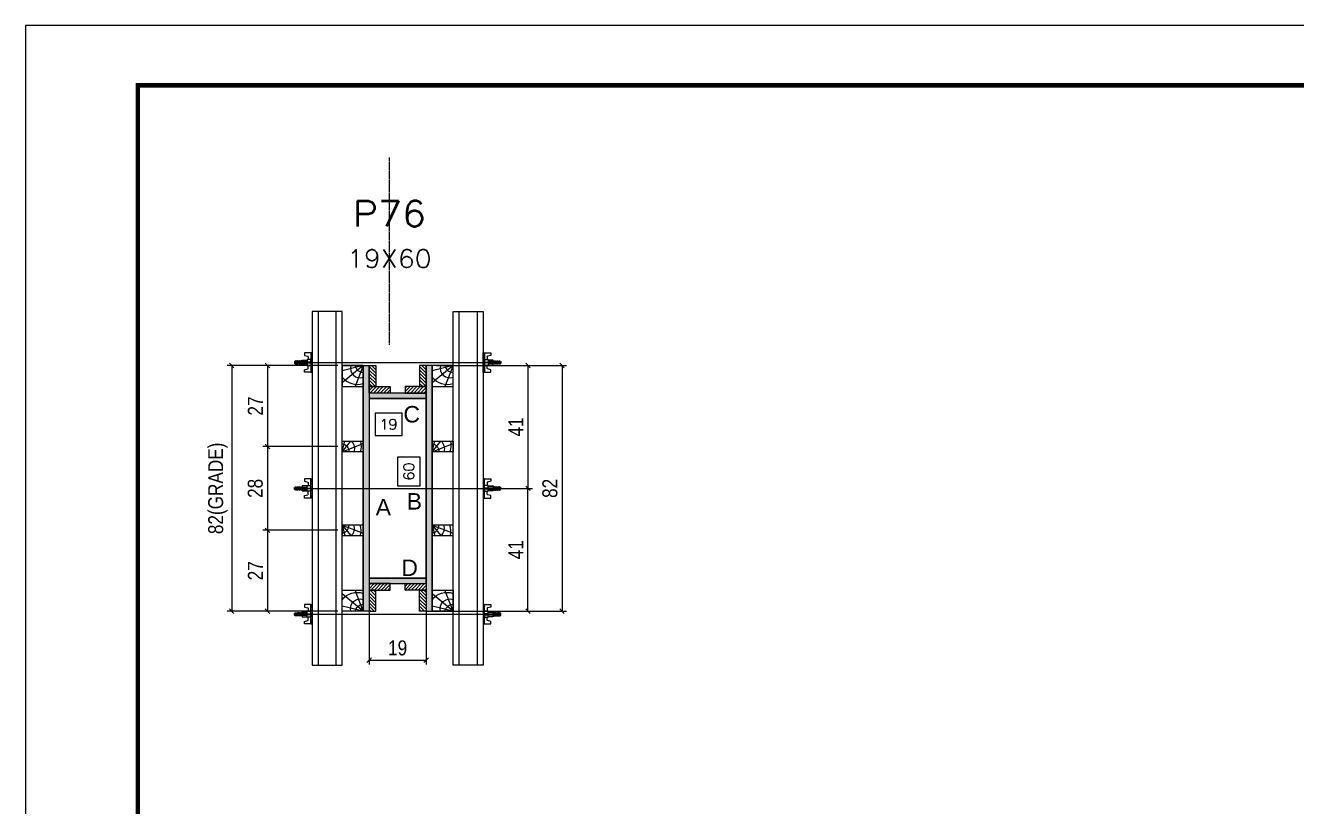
# Model space of a CAD drawing. Extents: x 808 to 7089, y -98 to 17032.
# Drawn here: x 2407 to 3255, y 8471 to 8992 of the extents above; entities that cross this region are included whole.
import ezdxf
from ezdxf.enums import TextEntityAlignment as Align

# ---------------------------------------------------------------- set-up
doc = ezdxf.new("R2010")
doc.units = 0
doc.linetypes.add('DASHED', pattern=[0.75, 0.5, -0.25])
doc.linetypes.add('HIDDEN', pattern=[0.375, 0.25, -0.125])
for name, color, linetype in [('CHAPA', 1, 'Continuous'), ('COTA', 241, 'Continuous'), ('MEIO_PONT', 93, 'Continuous'), ('Painéis', 200, 'Continuous'), ('SARRAFO', 251, 'Continuous'), ('Texto de Titulo', 7, 'Continuous'), ('Texto Qtd Sarr', 242, 'Continuous'), ('TEXTO_GERAL', 7, 'Continuous')]:
    doc.layers.add(name, color=color, linetype=linetype)
for name, color, linetype, lineweight in [('Folhas', 255, 'Continuous', 9), ('Hachura', 251, 'Continuous', 9), ('Madeira', 126, 'Continuous', 18), ('Perfil Metálico', 224, 'Continuous', 18), ('SARRAFO DE PRESSAO', 251, 'DASHED', 9), ('Texto Seção', 7, 'Continuous', 15)]:
    doc.layers.add(name, color=color, linetype=linetype, lineweight=lineweight)
doc.styles.add('ARIAL', font='arial.ttf')
doc.styles.add('COTA TECNICA 2X', font='techl___.ttf', dxfattribs={"height": 10})
doc.styles.add('ROMANS', font='romans.shx')
doc.dimstyles.new('SECAO PILAR', dxfattribs={"dimtxt": 10, "dimasz": 3, "dimexe": 3, "dimexo": 3, "dimgap": 3, "dimtad": 1, "dimdec": 1, "dimlfac": 0.5, "dimzin": 12, "dimdsep": 46, "dimtxsty": 'COTA TECNICA 2X', "dimblk1": 'OBLIQUE', "dimblk2": 'OBLIQUE', "dimsah": 1, "dimcen": 0.9, "dimclrd": 256, "dimclre": 256, "dimclrt": 256, "dimadec": 1, "dimazin": 3, "dimtfac": 1, "dimtdec": 1, "dimtmove": 0, "dimatfit": 3, "dimfxl": 1, "dimtolj": 1, "dimtzin": 12, "dimarcsym": 0})
doc.dimstyles.new('SECÇÃO 2', dxfattribs={"dimtxt": 7, "dimasz": 6, "dimexe": 0.18, "dimexo": 2, "dimgap": -4, "dimtad": 3, "dimdec": 1, "dimlfac": 0.5, "dimzin": 12, "dimdsep": 46, "dimtxsty": 'ROMANS', "dimblk": 'ARCHTICK', "dimcen": 0.09, "dimse1": 1, "dimse2": 1, "dimsd1": 1, "dimsd2": 1, "dimclrd": 180, "dimclre": 5, "dimclrt": 1, "dimadec": 0, "dimazin": 3, "dimtfac": 1, "dimtdec": 1, "dimtofl": 0, "dimtmove": 0, "dimatfit": 3, "dimldrblk": 'ARCHTICK', "dimfxl": 1, "dimtolj": 1, "dimtzin": 0, "dimarcsym": 0})
pattern_1 = [(135, (-20255.2216, 18104.3411), (-1.12253202, -1.12253202), [])]
pattern_2 = [(135, (-20255.2216, 17889.3411), (-1.12253202, -1.12253202), [])]
pattern_3 = [(45, (12139.1384, 31511.1975), (-1.12253202, 1.12253202), [])]
pattern_4 = [(45, (12139.1384, 31531.1975), (-1.12253202, 1.12253202), [])]

# ---------------------------------------------------------------- blocks, each defined once
blk = doc.blocks.new('9999999999')
at = {"layer": 'Folhas'}
blk.add_lwpolyline([(98138.98, 34190.21), (99623.98, 34190.21), (99623.98, 35240.21), (98138.98, 35240.21)], close=True, dxfattribs=at)
at = {"layer": 'Folhas', "color": 30, "const_width": 3}
blk.add_lwpolyline([(98213.98, 34230.21), (99583.98, 34230.21), (99583.98, 35200.21), (98213.98, 35200.21)], close=True, dxfattribs=at)
blk = doc.blocks.new('titulo1')
at = {"layer": 'Defpoints', "color": 252, "linetype": 'HIDDEN', "ltscale": 2}
blk.add_line((0, 0), (0, 125), dxfattribs=at)
at = {"layer": 'Defpoints', "style": 'ROMANS', "oblique": 15}
blk.add_attdef('FOLHA', text='', height=10, dxfattribs=at).set_placement((0, 15.58), align=Align.MIDDLE_CENTER)
at = {"layer": 'Texto Qtd Sarr', "color": 3, "style": 'ROMANS', "oblique": 15}
for tag, height, p in [('TITULO', 17, (0, 71.45)), ('SEÇÃO', 12, (0, 41.55))]:
    blk.add_attdef(tag, text='', height=height, dxfattribs=at).set_placement(p, align=Align.MIDDLE_CENTER)
blk = doc.blocks.new('*D2003')
at = {"layer": 'COTA', "color": 180, "lineweight": -2, "transparency": 16777216}
for p, q in [((2670.19, 8704.13), (2655.19, 8704.13)), ((2655.19, 8704.13), (2655.19, 8685.13)), ((2670.19, 8685.13), (2670.19, 8704.13)), ((2655.19, 8685.13), (2670.19, 8685.13))]:
    blk.add_line(p, q, dxfattribs=at)
at = {"layer": 'Defpoints', "color": 0, "transparency": 16777216}
for p in [(2636.19, 8743.39), (2636.19, 8623.39), (2674.19, 8623.39)]:
    blk.add_point(p, dxfattribs=at)
at = {"layer": 'COTA', "color": 1, "transparency": 16777216, "insert": (2662.69, 8694.63), "char_height": 7, "attachment_point": 5, "rotation": 90, "style": 'ROMANS'}
blk.add_mtext('\\A1;60', dxfattribs=at)
blk = doc.blocks.new('_ArchTick')
at = {"color": 0, "linetype": 'ByBlock', "const_width": 0.15}
blk.add_lwpolyline([(-0.5, -0.5), (0.5, 0.5)], dxfattribs=at)
blk = doc.blocks.new('*D2004')
at = {"layer": 'COTA', "color": 180, "lineweight": -2, "transparency": 16777216}
for p, q in [((2658.1, 8733.6), (2640.1, 8733.6)), ((2640.1, 8733.6), (2640.1, 8718.6)), ((2658.1, 8718.6), (2658.1, 8733.6)), ((2640.1, 8718.6), (2658.1, 8718.6))]:
    blk.add_line(p, q, dxfattribs=at)
at = {"layer": 'Defpoints', "color": 0, "transparency": 16777216}
for p in [(2636.19, 8743.39), (2674.19, 8743.39), (2674.19, 8714.6)]:
    blk.add_point(p, dxfattribs=at)
at = {"layer": 'COTA', "color": 1, "transparency": 16777216, "insert": (2649.1, 8726.1), "char_height": 7, "attachment_point": 5, "style": 'ROMANS'}
blk.add_mtext('\\A1;19', dxfattribs=at)
blk = doc.blocks.new('C')
at = {"layer": 'Hachura', "color": 0}
for p, q in [((0, 3.22), (0, -3.22)), ((0.45, 3.22), (0, 3.22)), ((0.46, 3.16), (0, 3.16)), ((0.46, 3.05), (0, 3.05)), ((0.46, 2.88), (0, 2.88)), ((0, 2.75), (0, -1.16)), ((0.46, 2.65), (0, 2.65)), ((0.46, 2.23), (0, 2.23)), ((0.46, 1.51), (0, 1.51)), ((0.39, 0.49), (0.17, 0.49)), ((0.45, -3.23), (0.45, 3.22)), ((0.45, 3.22), (2.58, 3.22)), ((1.74, 0.97), (0.45, 0.97)), ((1.45, 0.1), (0.45, 0.1)), ((1.35, 1.94), (1.35, 0.96)), ((2.58, 2.39), (1.47, 2.09)), ((1.74, -0.97), (1.74, 0.97)), ((1.74, 0.97), (1.74, 0.84)), ((1.74, 0.97), (1.74, 0.84)), ((1.74, 0.84), (3.35, 0.84)), ((3.35, 0.45), (1.74, 0.45)), ((2.58, 3.22), (2.58, 2.39)), ((3.32, 0.84), (3.32, -0.84)), ((3.35, 0.84), (3.35, -0.84)), ((3.68, 0.45), (3.35, 0.45)), ((3.84, -0.52), (3.35, 0.45)), ((3.35, 0.06), (3.67, -0.57)), ((3.68, 0.45), (4.16, -0.52)), ((3.72, 0.5), (4.25, -0.57)), ((4.37, -0.55), (3.83, 0.53)), ((4.15, 0.45), (3.93, 0.45)), ((4.42, -0.52), (3.93, 0.45)), ((4.15, 0.45), (4.26, 0.45)), ((4.26, 0.45), (4.74, -0.52)), ((4.3, 0.5), (4.83, -0.57)), ((4.95, -0.55), (4.41, 0.53)), ((4.51, 0.45), (4.84, 0.45)), ((5, -0.52), (4.51, 0.45)), ((4.84, 0.45), (5.32, -0.52)), ((4.88, 0.5), (5.41, -0.57)), ((5.53, -0.55), (4.99, 0.53)), ((5.58, -0.52), (5.09, 0.45)), ((5.42, 0.45), (5.09, 0.45)), ((5.58, -0.52), (5.09, 0.45)), ((5.42, 0.45), (5.74, -0.19)), ((5.46, 0.5), (5.74, -0.07)), ((5.74, 0.19), (5.57, 0.53)), ((5.74, 0.32), (5.68, 0.45)), ((5.68, 0.45), (5.74, 0.45)), ((5.74, 0.45), (5.9, 0.29)), ((5.74, 0.45), (5.74, -0.52)), ((5.9, -0.36), (5.9, 0.29)), ((0.45, 0), (0, 0)), ((0.46, -1.52), (0, -1.52)), ((0.46, -2.23), (0, -2.23)), ((0.46, -2.65), (0, -2.65)), ((0.46, -2.88), (0, -2.88)), ((0.46, -3.05), (0, -3.05)), ((0.46, -3.16), (0, -3.16)), ((0, -3.22), (2.57, -3.22)), ((0.08, -0.48), (0.29, -0.48)), ((0.29, -0.48), (0.4, -0.48)), ((0.45, 0), (0.45, -0.97)), ((0.45, -0.16), (1.45, -0.16)), ((0.45, -0.65), (0.45, -0.32)), ((0.45, -3.23), (0.45, -0.65)), ((0.45, -0.97), (1.74, -0.97)), ((1.35, -1.94), (1.35, -0.97)), ((2.58, -2.39), (1.47, -2.1)), ((3.35, -0.32), (1.74, -0.32)), ((3.35, -0.84), (1.74, -0.84)), ((2.58, -3.23), (2.58, -2.39)), ((3.35, -0.07), (3.58, -0.52)), ((3.35, -0.52), (3.58, -0.52)), ((3.84, -0.52), (4.16, -0.52)), ((4.42, -0.52), (4.74, -0.52)), ((4.63, -0.52), (4.74, -0.52)), ((5, -0.52), (5.32, -0.52)), ((5.58, -0.52), (5.74, -0.52)), ((5.74, -0.52), (5.9, -0.36)), ((5.74, -0.52), (5.74, -0.52))]:
    blk.add_line(p, q, dxfattribs=at)
for centre, radius, start, end in [((1.52, 1.94), 0.161, 104.7436, 180), ((1.44, -0.03), 0.129, 272.695, 87.305), ((3.81, 0.39), 0.143, 25.5688, 154.4312), ((4.39, 0.39), 0.143, 25.5688, 154.4312), ((4.97, 0.39), 0.143, 25.5688, 154.4312), ((5.55, 0.39), 0.143, 25.5688, 154.4312), ((0.17, -0.37), 0.174, 221.744, 317.8592), ((1.52, -1.94), 0.161, 180, 255.2564), ((3.71, -0.4), 0.174, 222.1408, 318.256), ((4.29, -0.4), 0.174, 222.1408, 318.256), ((4.87, -0.4), 0.174, 222.1408, 318.256), ((5.45, -0.4), 0.174, 222.1408, 318.256), ((5.61, -0.4), 0.174, 317.8592, 318.256)]:
    blk.add_arc(centre, radius, start, end, dxfattribs=at)
blk = doc.blocks.new('_Oblique')
at = {"color": 0, "linetype": 'ByBlock', "lineweight": -2}
blk.add_line((-0.5, -0.5), (0.5, 0.5), dxfattribs=at)
blk = doc.blocks.new('*D2016')
at = {"layer": 'COTA', "lineweight": -2, "transparency": 16777216}
for p, q in [((2636.19, 8616.79), (2636.19, 8565.75)), ((2674.19, 8616.79), (2674.19, 8565.75)), ((2636.19, 8568.75), (2674.19, 8568.75))]:
    blk.add_line(p, q, dxfattribs=at)
at = {"layer": 'Defpoints', "color": 0, "transparency": 16777216}
for p in [(2636.19, 8619.79), (2674.19, 8619.79), (2674.19, 8568.75)]:
    blk.add_point(p, dxfattribs=at)
at = {"layer": 'COTA', "lineweight": -2, "transparency": 16777216, "xscale": 3, "yscale": 3, "zscale": 3, "rotation": 180}
blk.add_blockref('_Oblique', (2636.19, 8568.75), dxfattribs=at)
at = {"layer": 'COTA', "lineweight": -2, "transparency": 16777216, "xscale": 3, "yscale": 3, "zscale": 3}
blk.add_blockref('_Oblique', (2674.19, 8568.75), dxfattribs=at)
at = {"layer": 'COTA', "transparency": 16777216, "insert": (2655.19, 8576.84), "char_height": 10, "attachment_point": 5, "style": 'COTA TECNICA 2X'}
blk.add_mtext('\\A1;19', dxfattribs=at)
blk = doc.blocks.new('*D2005')
at = {"layer": 'COTA', "lineweight": -2, "transparency": 16777216}
for p, q in [((2615.19, 8765.39), (2541.41, 8765.39)), ((2544.41, 8765.39), (2544.41, 8601.39)), ((2615.19, 8601.39), (2541.41, 8601.39))]:
    blk.add_line(p, q, dxfattribs=at)
at = {"layer": 'Defpoints', "color": 0, "transparency": 16777216}
for p in [(2618.19, 8765.39), (2544.41, 8601.39), (2618.19, 8601.39)]:
    blk.add_point(p, dxfattribs=at)
at = {"layer": 'COTA', "lineweight": -2, "transparency": 16777216, "xscale": 3, "yscale": 3, "zscale": 3}
for p, rotation in [((2544.41, 8765.39), 90), ((2544.41, 8601.39), 270)]:
    blk.add_blockref('_Oblique', p, dxfattribs=dict(at, rotation=rotation))
at = {"layer": 'COTA', "transparency": 16777216, "insert": (2535.19, 8683.39), "char_height": 10, "attachment_point": 5, "rotation": 90, "style": 'COTA TECNICA 2X'}
blk.add_mtext('\\A1;82(GRADE)', dxfattribs=at)
blk = doc.blocks.new('*D2006')
at = {"layer": 'COTA', "lineweight": -2, "transparency": 16777216}
for p, q in [((2615.19, 8655.39), (2565.25, 8655.39)), ((2568.25, 8655.39), (2568.25, 8601.39)), ((2615.19, 8601.39), (2565.25, 8601.39))]:
    blk.add_line(p, q, dxfattribs=at)
at = {"layer": 'Defpoints', "color": 0, "transparency": 16777216}
for p in [(2618.19, 8655.39), (2568.25, 8601.39), (2618.19, 8601.39)]:
    blk.add_point(p, dxfattribs=at)
at = {"layer": 'COTA', "lineweight": -2, "transparency": 16777216, "xscale": 3, "yscale": 3, "zscale": 3}
for p, rotation in [((2568.25, 8655.39), 90), ((2568.25, 8601.39), 270)]:
    blk.add_blockref('_Oblique', p, dxfattribs=dict(at, rotation=rotation))
at = {"layer": 'COTA', "transparency": 16777216, "insert": (2560.18, 8628.39), "char_height": 10, "attachment_point": 5, "rotation": 90, "style": 'COTA TECNICA 2X'}
blk.add_mtext('\\A1;27', dxfattribs=at)
blk = doc.blocks.new('PONTALETE')
at = {"layer": 'Madeira'}
for q in [(2.71, 7), (7, 5.76), (7, 1.74)]:
    blk.add_line((0, 0), q, dxfattribs=at)
blk.add_lwpolyline([(0, 0), (7, 0), (7, 7), (0, 7)], close=True, dxfattribs=at)
for centre, radius, start, end in [((2.04, 0.06), 6.23, 37.2818, 109.0913), ((1.09, 0.9), 3.19, 343.603, 109.9847), ((-0.21, -0.78), 3.09, 14.6322, 86.0383)]:
    blk.add_arc(centre, radius, start, end, dxfattribs=at)
blk = doc.blocks.new('MEIO PONTALETE')
at = {"layer": 'Madeira'}
for q in [(2.71, 7), (3.5, 2.88), (3.5, 0.87)]:
    blk.add_line((0, 0), q, dxfattribs=at)
blk.add_lwpolyline([(0, 0), (3.5, 0), (3.5, 7), (0, 7)], close=True, dxfattribs=at)
for centre, radius, start, end in [((2.04, 0.06), 6.23, 76.4499, 109.0913), ((1.09, 0.9), 3.19, 40.9063, 109.9847), ((-0.21, -0.78), 3.09, 14.6322, 86.0383)]:
    blk.add_arc(centre, radius, start, end, dxfattribs=at)
blk = doc.blocks.new('*D2007')
at = {"layer": 'COTA', "lineweight": -2, "transparency": 16777216}
for p, q in [((2615.19, 8765.39), (2565.25, 8765.39)), ((2568.25, 8765.39), (2568.25, 8711.39)), ((2615.19, 8711.39), (2565.25, 8711.39))]:
    blk.add_line(p, q, dxfattribs=at)
at = {"layer": 'Defpoints', "color": 0, "transparency": 16777216}
for p in [(2618.19, 8765.39), (2568.25, 8711.39), (2618.19, 8711.39)]:
    blk.add_point(p, dxfattribs=at)
at = {"layer": 'COTA', "lineweight": -2, "transparency": 16777216, "xscale": 3, "yscale": 3, "zscale": 3}
for p, rotation in [((2568.25, 8765.39), 90), ((2568.25, 8711.39), 270)]:
    blk.add_blockref('_Oblique', p, dxfattribs=dict(at, rotation=rotation))
at = {"layer": 'COTA', "transparency": 16777216, "insert": (2560.18, 8738.39), "char_height": 10, "attachment_point": 5, "rotation": 90, "style": 'COTA TECNICA 2X'}
blk.add_mtext('\\A1;27', dxfattribs=at)
blk = doc.blocks.new('*D2008')
at = {"layer": 'COTA', "lineweight": -2, "transparency": 16777216}
for p, q in [((2615.19, 8711.39), (2565.25, 8711.39)), ((2568.25, 8711.39), (2568.25, 8655.39)), ((2615.19, 8655.39), (2565.25, 8655.39))]:
    blk.add_line(p, q, dxfattribs=at)
at = {"layer": 'Defpoints', "color": 0, "transparency": 16777216}
for p in [(2618.19, 8711.39), (2568.25, 8655.39), (2618.19, 8655.39)]:
    blk.add_point(p, dxfattribs=at)
at = {"layer": 'COTA', "lineweight": -2, "transparency": 16777216, "xscale": 3, "yscale": 3, "zscale": 3}
for p, rotation in [((2568.25, 8711.39), 90), ((2568.25, 8655.39), 270)]:
    blk.add_blockref('_Oblique', p, dxfattribs=dict(at, rotation=rotation))
at = {"layer": 'COTA', "transparency": 16777216, "insert": (2560.16, 8683.39), "char_height": 10, "attachment_point": 5, "rotation": 90, "style": 'COTA TECNICA 2X'}
blk.add_mtext('\\A1;28', dxfattribs=at)
blk = doc.blocks.new('*D2009')
at = {"layer": 'COTA', "lineweight": -2, "transparency": 16777216}
for p, q in [((2681.19, 8765.39), (2767.96, 8765.39)), ((2764.96, 8765.39), (2764.96, 8601.39)), ((2681.19, 8601.39), (2767.96, 8601.39))]:
    blk.add_line(p, q, dxfattribs=at)
at = {"layer": 'Defpoints', "color": 0, "transparency": 16777216}
for p in [(2678.19, 8765.39), (2678.19, 8601.39), (2764.96, 8601.39)]:
    blk.add_point(p, dxfattribs=at)
at = {"layer": 'COTA', "lineweight": -2, "transparency": 16777216, "xscale": 3, "yscale": 3, "zscale": 3}
for p, rotation in [((2764.96, 8765.39), 90), ((2764.96, 8601.39), 270)]:
    blk.add_blockref('_Oblique', p, dxfattribs=dict(at, rotation=rotation))
at = {"layer": 'COTA', "transparency": 16777216, "insert": (2756.87, 8683.39), "char_height": 10, "attachment_point": 5, "rotation": 90, "style": 'COTA TECNICA 2X'}
blk.add_mtext('\\A1;82', dxfattribs=at)
blk = doc.blocks.new('*D2010')
at = {"layer": 'COTA', "lineweight": -2, "transparency": 16777216}
for p, q in [((2715.19, 8765.39), (2745.19, 8765.39)), ((2742.19, 8765.39), (2742.19, 8683.39)), ((2715.19, 8683.39), (2745.19, 8683.39))]:
    blk.add_line(p, q, dxfattribs=at)
at = {"layer": 'Defpoints', "color": 0, "transparency": 16777216}
for p in [(2712.19, 8765.39), (2712.19, 8683.39), (2742.19, 8683.39)]:
    blk.add_point(p, dxfattribs=at)
at = {"layer": 'COTA', "lineweight": -2, "transparency": 16777216, "xscale": 3, "yscale": 3, "zscale": 3}
for p, rotation in [((2742.19, 8765.39), 90), ((2742.19, 8683.39), 270)]:
    blk.add_blockref('_Oblique', p, dxfattribs=dict(at, rotation=rotation))
at = {"layer": 'COTA', "transparency": 16777216, "insert": (2734.12, 8724.39), "char_height": 10, "attachment_point": 5, "rotation": 90, "style": 'COTA TECNICA 2X'}
blk.add_mtext('\\A1;41', dxfattribs=at)
blk = doc.blocks.new('*D2011')
at = {"layer": 'COTA', "lineweight": -2, "transparency": 16777216}
for p, q in [((2715.19, 8683.39), (2745.19, 8683.39)), ((2742.19, 8601.39), (2742.19, 8683.39)), ((2715.19, 8601.39), (2745.19, 8601.39))]:
    blk.add_line(p, q, dxfattribs=at)
at = {"layer": 'Defpoints', "color": 0, "transparency": 16777216}
for p in [(2712.19, 8683.39), (2742.19, 8683.39), (2712.19, 8601.39)]:
    blk.add_point(p, dxfattribs=at)
at = {"layer": 'COTA', "lineweight": -2, "transparency": 16777216, "xscale": 3, "yscale": 3, "zscale": 3}
for p, rotation in [((2742.19, 8683.39), 90), ((2742.19, 8601.39), 270)]:
    blk.add_blockref('_Oblique', p, dxfattribs=dict(at, rotation=rotation))
at = {"layer": 'COTA', "transparency": 16777216, "insert": (2734.12, 8642.39), "char_height": 10, "attachment_point": 5, "rotation": 90, "style": 'COTA TECNICA 2X'}
blk.add_mtext('\\A1;41', dxfattribs=at)

msp = doc.modelspace()

# ---------------------------------------------------------------- hatches: boundary and pattern name
at = {"layer": 'Hachura'}
h = msp.add_hatch(color=256, dxfattribs=at)
h.dxf.hatch_style = 1
h.paths.add_polyline_path([(2636.19, 8601.39), (2632.19, 8601.39), (2632.19, 8765.39), (2636.19, 8765.39)])
h = msp.add_hatch(color=256, dxfattribs=at)
h.dxf.hatch_style = 1
h.paths.add_polyline_path([(2636.19, 8601.39), (2632.19, 8601.39), (2632.19, 8765.39), (2636.19, 8765.39)])
h = msp.add_hatch(dxfattribs=at)
h.set_pattern_fill('ANSI31', color=256, scale=0.5, angle=90, style=0)
h.set_pattern_definition(pattern_2)
h.paths.add_polyline_path([(2636.19, 8751.39), (2640.59, 8751.39), (2640.59, 8765.39), (2636.19, 8765.39)])
h = msp.add_hatch(dxfattribs=at)
h.set_pattern_fill('ANSI31', color=256, scale=0.5, angle=90, style=0)
h.set_pattern_definition(pattern_2)
h.paths.add_polyline_path([(2674.19, 8751.39), (2669.79, 8751.39), (2669.79, 8765.39), (2674.19, 8765.39)])
h = msp.add_hatch(color=256, dxfattribs=at)
h.dxf.hatch_style = 1
h.paths.add_polyline_path([(2674.19, 8601.39), (2678.19, 8601.39), (2678.19, 8765.39), (2674.19, 8765.39)])
h = msp.add_hatch(color=256, dxfattribs=at)
h.dxf.hatch_style = 1
h.paths.add_polyline_path([(2674.19, 8601.39), (2678.19, 8601.39), (2678.19, 8765.39), (2674.19, 8765.39)])
h = msp.add_hatch(dxfattribs=at)
h.set_pattern_fill('ANSI31', color=256, scale=0.5, style=0)
h.set_pattern_definition(pattern_4)
h.paths.add_polyline_path([(2650.19, 8746.99), (2650.19, 8751.39), (2636.19, 8751.39), (2636.19, 8746.99)])
h = msp.add_hatch(dxfattribs=at)
h.set_pattern_fill('ANSI31', color=256, scale=0.5, style=0)
h.set_pattern_definition(pattern_4)
h.paths.add_polyline_path([(2660.19, 8746.99), (2660.19, 8751.39), (2674.19, 8751.39), (2674.19, 8746.99)])
h = msp.add_hatch(color=256, dxfattribs=at)
h.dxf.hatch_style = 1
h.paths.add_polyline_path([(2636.19, 8746.99), (2636.19, 8743.39), (2674.19, 8743.39), (2674.19, 8746.99)])
h = msp.add_hatch(color=256, dxfattribs=at)
h.dxf.hatch_style = 1
h.paths.add_polyline_path([(2636.19, 8746.99), (2636.19, 8743.39), (2674.19, 8743.39), (2674.19, 8746.99)])
h = msp.add_hatch(color=256, dxfattribs=at)
h.dxf.hatch_style = 1
h.paths.add_polyline_path([(2636.19, 8623.39), (2636.19, 8619.79), (2674.19, 8619.79), (2674.19, 8623.39)])
h = msp.add_hatch(color=256, dxfattribs=at)
h.dxf.hatch_style = 1
h.paths.add_polyline_path([(2636.19, 8623.39), (2636.19, 8619.79), (2674.19, 8619.79), (2674.19, 8623.39)])
h = msp.add_hatch(dxfattribs=at)
h.set_pattern_fill('ANSI31', color=256, scale=0.5, style=0)
h.set_pattern_definition(pattern_3)
h.paths.add_polyline_path([(2650.19, 8619.79), (2650.19, 8615.39), (2636.19, 8615.39), (2636.19, 8619.79)])
h = msp.add_hatch(dxfattribs=at)
h.set_pattern_fill('ANSI31', color=256, scale=0.5, angle=90, style=0)
h.set_pattern_definition(pattern_1)
h.paths.add_polyline_path([(2636.19, 8615.39), (2640.59, 8615.39), (2640.59, 8601.39), (2636.19, 8601.39)])
h = msp.add_hatch(dxfattribs=at)
h.set_pattern_fill('ANSI31', color=256, scale=0.5, style=0)
h.set_pattern_definition(pattern_3)
h.paths.add_polyline_path([(2660.19, 8619.79), (2660.19, 8615.39), (2674.19, 8615.39), (2674.19, 8619.79)])
h = msp.add_hatch(dxfattribs=at)
h.set_pattern_fill('ANSI31', color=256, scale=0.5, angle=90, style=0)
h.set_pattern_definition(pattern_1)
h.paths.add_polyline_path([(2674.19, 8615.39), (2669.79, 8615.39), (2669.79, 8601.39), (2674.19, 8601.39)])

# ---------------------------------------------------------------- linework, layer by layer
at = {"layer": 'CHAPA'}
for points in [[(2636.19, 8601.39), (2632.19, 8601.39), (2632.19, 8765.39), (2636.19, 8765.39)], [(2636.19, 8601.39), (2632.19, 8601.39), (2632.19, 8765.39), (2636.19, 8765.39)], [(2674.19, 8601.39), (2678.19, 8601.39), (2678.19, 8765.39), (2674.19, 8765.39)], [(2674.19, 8601.39), (2678.19, 8601.39), (2678.19, 8765.39), (2674.19, 8765.39)], [(2636.19, 8746.99), (2636.19, 8743.39), (2674.19, 8743.39), (2674.19, 8746.99)], [(2636.19, 8746.99), (2636.19, 8743.39), (2674.19, 8743.39), (2674.19, 8746.99)], [(2636.19, 8623.39), (2636.19, 8619.79), (2674.19, 8619.79), (2674.19, 8623.39)], [(2636.19, 8623.39), (2636.19, 8619.79), (2674.19, 8619.79), (2674.19, 8623.39)]]:
    msp.add_lwpolyline(points, close=True, dxfattribs=at)
at = {"layer": 'Hachura'}
for p, q in [((2587.39, 8767.39), (2719.19, 8767.4)), ((2587.39, 8683.39), (2719.19, 8683.38)), ((2587.39, 8599.39), (2719.19, 8599.38))]:
    msp.add_line(p, q, dxfattribs=at)
at = {"layer": 'Madeira'}
for points in [[(2632.19, 8601.39), (2618.19, 8601.39), (2618.19, 8765.39), (2632.19, 8765.39)], [(2678.19, 8601.39), (2692.19, 8601.39), (2692.19, 8765.39), (2678.19, 8765.39)]]:
    msp.add_lwpolyline(points, close=True, dxfattribs=at)
at = {"layer": 'Painéis'}
msp.add_lwpolyline([(2674.19, 8743.39), (2636.19, 8743.39), (2636.19, 8623.39), (2674.19, 8623.39)], close=True, dxfattribs=at)
at = {"layer": 'Perfil Metálico'}
for points in [[(2598.19, 8565.39), (2618.19, 8565.39), (2618.19, 8801.39), (2598.19, 8801.39)], [(2614.19, 8801.39), (2602.19, 8801.39), (2602.19, 8565.39), (2614.19, 8565.39)], [(2712.19, 8565.39), (2692.19, 8565.39), (2692.19, 8801.39), (2712.19, 8801.39)], [(2696.19, 8801.39), (2708.19, 8801.39), (2708.19, 8565.39), (2696.19, 8565.39)]]:
    msp.add_lwpolyline(points, close=True, dxfattribs=at)
at = {"layer": 'SARRAFO'}
for points in [[(2640.59, 8765.39), (2640.59, 8751.39), (2636.19, 8751.39), (2636.19, 8765.39)], [(2669.79, 8765.39), (2669.79, 8751.39), (2674.19, 8751.39), (2674.19, 8765.39)], [(2636.19, 8751.39), (2650.19, 8751.39), (2650.19, 8746.99), (2636.19, 8746.99)], [(2674.19, 8751.39), (2660.19, 8751.39), (2660.19, 8746.99), (2674.19, 8746.99)], [(2636.19, 8615.39), (2650.19, 8615.39), (2650.19, 8619.79), (2636.19, 8619.79)], [(2640.59, 8601.39), (2640.59, 8615.39), (2636.19, 8615.39), (2636.19, 8601.39)], [(2674.19, 8615.39), (2660.19, 8615.39), (2660.19, 8619.79), (2674.19, 8619.79)], [(2669.79, 8601.39), (2669.79, 8615.39), (2674.19, 8615.39), (2674.19, 8601.39)]]:
    msp.add_lwpolyline(points, close=True, dxfattribs=at)

# ---------------------------------------------------------------- block references
at = {"layer": 'Hachura', "linetype": 'Continuous', "yscale": 2, "zscale": 2, "rotation": 180}
for p, xscale in [((2598.19, 8767.39), 2), ((2712.19, 8767.39), -2)]:
    msp.add_blockref('C', p, dxfattribs=dict(at, xscale=xscale))
at = {"layer": 'Hachura', "linetype": 'Continuous', "yscale": 2, "zscale": 2}
for p, xscale in [((2598.19, 8683.39), -2), ((2712.19, 8683.39), 2), ((2598.19, 8599.39), -2), ((2712.19, 8599.39), 2)]:
    msp.add_blockref('C', p, dxfattribs=dict(at, xscale=xscale))
at = {"layer": 'MEIO_PONT'}
for name, p, xscale, yscale, zscale, rotation in [('PONTALETE', (2632.19, 8765.39), 2, 2, 2, 180), ('PONTALETE', (2692.19, 8765.39), 2, 2, 2, 180), ('MEIO PONTALETE', (2618.19, 8707.89), -1.999999997962732, 1.999999997962732, 1.999999997962732, 270), ('MEIO PONTALETE', (2678.19, 8707.89), -1.999999997962732, 1.999999997962732, 1.999999997962732, 270), ('MEIO PONTALETE', (2618.19, 8658.89), 1.999999997962732, 1.999999997962732, 1.999999997962732, 270), ('MEIO PONTALETE', (2678.19, 8658.89), 1.999999997962732, 1.999999997962732, 1.999999997962732, 270)]:
    msp.add_blockref(name, p, dxfattribs=dict(at, xscale=xscale, yscale=yscale, zscale=zscale, rotation=rotation))
at = {"layer": 'MEIO_PONT', "xscale": -2, "yscale": 2, "zscale": 2}
for p in [(2632.19, 8601.39), (2692.19, 8601.39)]:
    msp.add_blockref('PONTALETE', p, dxfattribs=at)
at = {"layer": 'SARRAFO DE PRESSAO', "color": 6, "linetype": 'ByBlock'}
msp.add_blockref('9999999999', (-95732.31, -26247.75), dxfattribs=at)
at = {"layer": 'Texto Seção'}
ref = msp.add_blockref('titulo1', (2649.65, 8779.26), dxfattribs=at)
ref.add_attrib('TITULO', 'P76', dxfattribs={"layer": 'Texto de Titulo', "color": 7, "height": 17, "style": 'ROMANS', "width": 1.1}).set_placement((2649.65, 8866.76), align=Align.MIDDLE_CENTER)
ref.add_attrib('SEÇÃO', '19X60', dxfattribs={"layer": 'Texto de Titulo', "color": 7, "height": 12, "style": 'ROMANS', "width": 1.1}).set_placement((2649.65, 8836.76), align=Align.MIDDLE_CENTER)

# ---------------------------------------------------------------- texts
at = {"layer": 'TEXTO_GERAL', "style": 'ARIAL'}
for s, p in [('C', (2664.59, 8732.89)), ('A', (2645.64, 8670.84)), ('B', (2666.36, 8674.75)), ('D', (2663.19, 8630.39))]:
    msp.add_text(s, height=11, dxfattribs=at).set_placement(p, align=Align.MIDDLE_CENTER)

# ---------------------------------------------------------------- dimensions: what is measured, and where the dimension line sits
at = {"layer": 'COTA'}
dim = msp.add_linear_dim(base=(2544.41, 8601.39), p1=(2618.19, 8765.39), p2=(2618.19, 8601.39), angle=270, text='<>(GRADE)', dimstyle='SECAO PILAR', dxfattribs=at)
dim.commit()
dim.dimension.update_dxf_attribs({"geometry": '*D2005', "text_midpoint": (2535.19, 8683.39)})
for base, p1, p2, angle, picture, middle in [((2568.25, 8711.39), (2618.19, 8765.39), (2618.19, 8711.39), 270, '*D2007', (2560.18, 8738.39)), ((2764.96, 8601.39), (2678.19, 8765.39), (2678.19, 8601.39), 270, '*D2009', (2756.87, 8683.39)), ((2742.19, 8683.39), (2712.19, 8765.39), (2712.19, 8683.39), 270, '*D2010', (2734.12, 8724.39)), ((2568.25, 8655.39), (2618.19, 8711.39), (2618.19, 8655.39), 270, '*D2008', (2560.16, 8683.39)), ((2742.19, 8683.39), (2712.19, 8601.39), (2712.19, 8683.39), 90, '*D2011', (2734.12, 8642.39)), ((2568.25, 8601.39), (2618.19, 8655.39), (2618.19, 8601.39), 270, '*D2006', (2560.18, 8628.39))]:
    dim = msp.add_linear_dim(base=base, p1=p1, p2=p2, angle=angle, dimstyle='SECAO PILAR', dxfattribs=at)
    dim.commit()
    dim.dimension.update_dxf_attribs({"geometry": picture, "text_midpoint": middle})
dim = msp.add_linear_dim(base=(2674.19, 8623.39), p1=(2636.19, 8743.39), p2=(2636.19, 8623.39), angle=270, dimstyle='SECÇÃO 2', dxfattribs=at)
dim.commit()
dim.dimension.update_dxf_attribs({"geometry": '*D2003', "text_midpoint": (2674.19, 8694.63), "dimtype": 160})
dim = msp.add_linear_dim(base=(2674.19, 8714.6), p1=(2636.19, 8743.39), p2=(2674.19, 8743.39), dimstyle='SECÇÃO 2', dxfattribs=at)
dim.commit()
dim.dimension.update_dxf_attribs({"geometry": '*D2004', "text_midpoint": (2649.1, 8714.6), "dimtype": 160})
dim = msp.add_linear_dim(base=(2674.19, 8568.75), p1=(2636.19, 8619.79), p2=(2674.19, 8619.79), dimstyle='SECAO PILAR', dxfattribs=at)
dim.commit()
dim.dimension.update_dxf_attribs({"geometry": '*D2016', "text_midpoint": (2655.19, 8576.84)})

doc.saveas('drawing.dxf')
